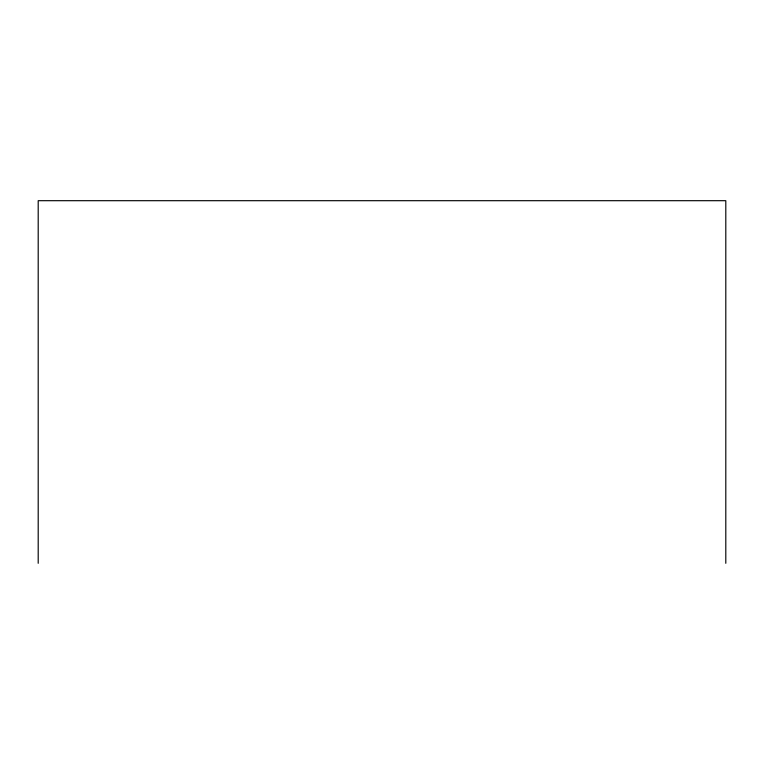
<?xml version="1.0" encoding="UTF-8"?>
<svg xmlns="http://www.w3.org/2000/svg" width="764" height="764" viewBox="0 0 764 764"><rect width="100%" height="100%" fill="white"/><g stroke="black" fill="none" stroke-linecap="round" stroke-linejoin="round"><path stroke-width="1.15" d="M725.8 563.307L725.8 200.693L38.2 200.693L38.2 563.307"/></g></svg>
